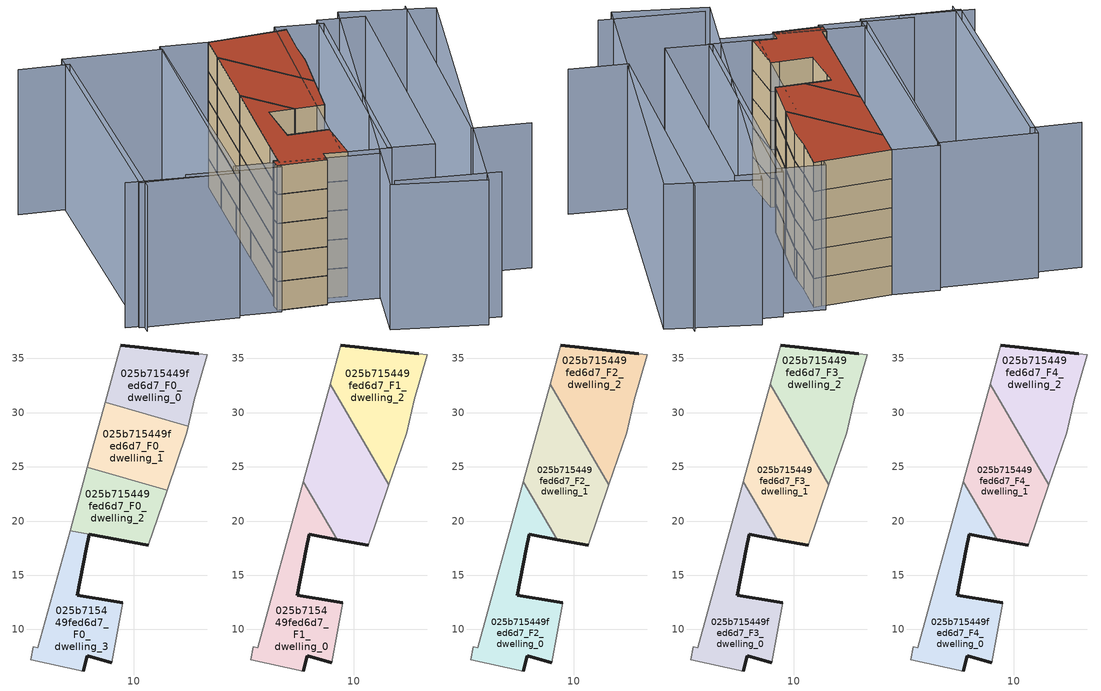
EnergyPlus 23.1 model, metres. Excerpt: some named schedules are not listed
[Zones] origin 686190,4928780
025b715449fed6d7_F0_dwelling_0
 floor ground (EU_floor_Construction): 15.03,28.73 15.61,31.17 16.8,35.34 15.99,35.42 8.82,36.24 7.37,30.95 z0
 wall outside (EU_wall_Construction): 8.82,36.24 15.99,35.42 z0:3
 wall to 025b715449fed6d7_F0_dwelling_1 (EU_wall_Construction): 15.03,28.73 7.37,30.95 z0:3
 wall adiabatic (EU_wall_Construction): 7.37,30.95 8.82,36.24 / 15.99,35.42 16.8,35.34 15.61,31.17 15.03,28.73 z0:3
025b715449fed6d7_F0_dwelling_1
 floor ground (EU_floor_Construction): 13.09,22.83 14.89,28.13 15.03,28.73 7.37,30.95 5.73,24.96 z0
 wall adiabatic (EU_wall_Construction): 5.73,24.96 7.37,30.95 / 15.03,28.73 14.89,28.13 13.09,22.83 z0:3
 wall to 025b715449fed6d7_F0_dwelling_2 (EU_wall_Construction): 13.09,22.83 5.73,24.96 z0:3
025b715449fed6d7_F0_dwelling_2
 floor ground (EU_floor_Construction): 11.36,17.75 13.09,22.83 5.73,24.96 4.14,19.13 z0
 wall outside (EU_wall_Construction): 11.36,17.75 5.89,18.79 z0:3
 wall adiabatic (EU_wall_Construction): 13.09,22.83 11.36,17.75 / 4.14,19.13 5.73,24.96 z0:3
 wall to 025b715449fed6d7_F0_dwelling_3 (EU_wall_Construction): 5.89,18.79 4.14,19.13 z0:3
025b715449fed6d7_F0_dwelling_3
 floor ground (EU_floor_Construction): 8,6.93 9,12.48 8.15,12.62 4.82,13.18 5.63,17.44 5.89,18.79 4.14,19.12 1.17,8.29 0.75,8.41 0.5,7.19 5.36,6.17 5.7,7.58 z0
 wall outside (EU_wall_Construction): 5.89,18.79 5.63,17.44 4.82,13.18 8.15,12.62 9,12.48 / 8,6.93 5.7,7.58 5.36,6.17 z0:3
 wall adiabatic (EU_wall_Construction): 5.36,6.17 0.5,7.19 0.75,8.41 1.17,8.29 4.14,19.12 / 9,12.48 8,6.93 z0:3; 4.14,19.13,3 4.14,19.12,0 4.14,19.13,0
025b715449fed6d7_F1_dwelling_0
 floor outside (EU_floor_Construction): 8.48,18.3 4.14,19.13 5.89,18.79 z3
 floor to 025b715449fed6d7_F0_dwelling_3 (EU_floor_Construction): 8,6.93 9,12.48 8.15,12.62 4.82,13.18 5.63,17.44 5.89,18.79 4.14,19.13 1.17,8.29 0.75,8.41 0.5,7.19 5.36,6.17 5.7,7.58 z3
 floor to 025b715449fed6d7_F0_dwelling_2 (EU_floor_Construction): 8.48,18.3 5.37,23.62 4.14,19.13 z3
 wall outside (EU_wall_Construction): 8,6.93 5.7,7.58 5.36,6.17 / 8.48,18.3 5.89,18.79 5.63,17.44 4.82,13.18 8.15,12.62 9,12.48 z3:6
 wall adiabatic (EU_wall_Construction): 9,12.48 8,6.93 / 5.36,6.17 0.5,7.19 0.75,8.41 1.17,8.29 5.37,23.62 z3:6
 wall to 025b715449fed6d7_F1_dwelling_1 (EU_wall_Construction): 5.37,23.62 8.48,18.3 z3:6
025b715449fed6d7_F1_dwelling_1
 floor to 025b715449fed6d7_F0_dwelling_1 (EU_floor_Construction): 13.09,22.83 13.26,23.33 9.08,30.46 7.37,30.95 5.73,24.96 z3
 floor to 025b715449fed6d7_F0_dwelling_2 (EU_floor_Construction): 11.36,17.75 13.09,22.83 5.73,24.96 5.37,23.62 8.48,18.3 z3
 floor to 025b715449fed6d7_F0_dwelling_0 (EU_floor_Construction): 9.08,30.46 7.83,32.61 7.37,30.95 z3
 wall outside (EU_wall_Construction): 11.36,17.75 8.48,18.3 z3:6
 wall to 025b715449fed6d7_F1_dwelling_2 (EU_wall_Construction): 7.83,32.61 13.26,23.33 z3:6
 wall adiabatic (EU_wall_Construction): 13.26,23.33 11.36,17.75 / 5.37,23.62 7.83,32.61 z3:6
025b715449fed6d7_F1_dwelling_2
 floor to 025b715449fed6d7_F0_dwelling_0 (EU_floor_Construction): 15.03,28.73 15.61,31.17 16.8,35.34 15.99,35.42 8.82,36.24 7.83,32.61 9.08,30.46 z3
 floor to 025b715449fed6d7_F0_dwelling_1 (EU_floor_Construction): 13.26,23.33 14.89,28.13 15.03,28.73 9.08,30.46 z3
 wall outside (EU_wall_Construction): 8.82,36.24 15.99,35.42 z3:6
 wall adiabatic (EU_wall_Construction): 7.83,32.61 8.82,36.24 / 15.99,35.42 16.8,35.34 15.61,31.17 14.89,28.13 13.26,23.33 z3:6
025b715449fed6d7_F2_dwelling_0
 floor to 025b715449fed6d7_F1_dwelling_0 (EU_floor_Construction): 8,6.93 9,12.48 8.15,12.62 4.82,13.18 5.63,17.44 5.89,18.79 8.48,18.3 5.37,23.62 1.17,8.29 0.75,8.41 0.5,7.19 5.36,6.17 5.7,7.58 z6
 wall outside (EU_wall_Construction): 8,6.93 5.7,7.58 5.36,6.17 / 8.48,18.3 5.89,18.79 5.63,17.44 4.82,13.18 8.15,12.62 9,12.48 z6:9
 wall adiabatic (EU_wall_Construction): 9,12.48 8,6.93 / 5.36,6.17 0.5,7.19 0.75,8.41 1.17,8.29 5.37,23.62 z6:9
 wall to 025b715449fed6d7_F2_dwelling_1 (EU_wall_Construction): 5.37,23.62 8.48,18.3 z6:9
025b715449fed6d7_F2_dwelling_1
 floor to 025b715449fed6d7_F1_dwelling_1 (EU_floor_Construction): 11.36,17.75 13.26,23.33 7.83,32.61 5.37,23.62 8.48,18.3 z6
 wall outside (EU_wall_Construction): 11.36,17.75 8.48,18.3 z6:9
 wall to 025b715449fed6d7_F2_dwelling_2 (EU_wall_Construction): 7.83,32.61 13.26,23.33 z6:9
 wall adiabatic (EU_wall_Construction): 13.26,23.33 11.36,17.75 / 5.37,23.62 7.83,32.61 z6:9
025b715449fed6d7_F2_dwelling_2
 floor to 025b715449fed6d7_F1_dwelling_2 (EU_floor_Construction): 13.26,23.33 14.89,28.13 15.61,31.17 16.8,35.34 15.99,35.42 8.82,36.24 7.83,32.61 z6
 wall outside (EU_wall_Construction): 8.82,36.24 15.99,35.42 z6:9
 wall adiabatic (EU_wall_Construction): 7.83,32.61 8.82,36.24 / 15.99,35.42 16.8,35.34 15.61,31.17 14.89,28.13 13.26,23.33 z6:9
025b715449fed6d7_F3_dwelling_0
 floor to 025b715449fed6d7_F2_dwelling_0 (EU_floor_Construction): 8,6.93 9,12.48 8.15,12.62 4.82,13.18 5.63,17.44 5.89,18.79 8.48,18.3 5.37,23.62 1.17,8.29 0.75,8.41 0.5,7.19 5.36,6.17 5.7,7.58 z9
 wall outside (EU_wall_Construction): 8,6.93 5.7,7.58 5.36,6.17 / 8.48,18.3 5.89,18.79 5.63,17.44 4.82,13.18 8.15,12.62 9,12.48 z9:12
 wall adiabatic (EU_wall_Construction): 9,12.48 8,6.93 / 5.36,6.17 0.5,7.19 0.75,8.41 1.17,8.29 5.37,23.62 z9:12
 wall to 025b715449fed6d7_F3_dwelling_1 (EU_wall_Construction): 5.37,23.62 8.48,18.3 z9:12
025b715449fed6d7_F3_dwelling_1
 floor to 025b715449fed6d7_F2_dwelling_1 (EU_floor_Construction): 11.36,17.75 13.26,23.33 7.83,32.61 5.37,23.62 8.48,18.3 z9
 wall outside (EU_wall_Construction): 11.36,17.75 8.48,18.3 z9:12
 wall to 025b715449fed6d7_F3_dwelling_2 (EU_wall_Construction): 7.83,32.61 13.26,23.33 z9:12
 wall adiabatic (EU_wall_Construction): 13.26,23.33 11.36,17.75 / 5.37,23.62 7.83,32.61 z9:12
025b715449fed6d7_F3_dwelling_2
 floor to 025b715449fed6d7_F2_dwelling_2 (EU_floor_Construction): 13.26,23.33 14.89,28.13 15.61,31.17 16.8,35.34 15.99,35.42 8.82,36.24 7.83,32.61 z9
 wall outside (EU_wall_Construction): 8.82,36.24 15.99,35.42 z9:12
 wall adiabatic (EU_wall_Construction): 7.83,32.61 8.82,36.24 / 15.99,35.42 16.8,35.34 15.61,31.17 14.89,28.13 13.26,23.33 z9:12
025b715449fed6d7_F4_dwelling_0
 floor to 025b715449fed6d7_F3_dwelling_0 (EU_floor_Construction): 8,6.93 9,12.48 8.15,12.62 4.82,13.18 5.63,17.44 5.89,18.79 8.48,18.3 5.37,23.62 1.17,8.29 0.75,8.41 0.5,7.19 5.36,6.17 5.7,7.58 z12
 wall outside (EU_wall_Construction): 8,6.93 5.7,7.58 5.36,6.17 / 8.48,18.3 5.89,18.79 5.63,17.44 4.82,13.18 8.15,12.62 9,12.48 z12:15
 wall adiabatic (EU_wall_Construction): 9,12.48 8,6.93 / 5.36,6.17 0.5,7.19 0.75,8.41 1.17,8.29 5.37,23.62 z12:15
 wall to 025b715449fed6d7_F4_dwelling_1 (EU_wall_Construction): 5.37,23.62 8.48,18.3 z12:15
 roof outside (EU_roof_Construction): 5.37,23.62 8.48,18.3 5.89,18.79 5.63,17.44 4.82,13.18 8.15,12.62 9,12.48 8,6.93 5.7,7.58 5.36,6.17 0.5,7.19 0.75,8.41 1.17,8.29 z15
025b715449fed6d7_F4_dwelling_1
 floor to 025b715449fed6d7_F3_dwelling_1 (EU_floor_Construction): 11.36,17.75 13.26,23.33 7.83,32.61 5.37,23.62 8.48,18.3 z12
 wall outside (EU_wall_Construction): 11.36,17.75 8.48,18.3 z12:15
 wall to 025b715449fed6d7_F4_dwelling_2 (EU_wall_Construction): 7.83,32.61 13.26,23.33 z12:15
 wall adiabatic (EU_wall_Construction): 13.26,23.33 11.36,17.75 / 5.37,23.62 7.83,32.61 z12:15
 roof outside (EU_roof_Construction): 7.83,32.61 13.26,23.33 11.36,17.75 8.48,18.3 5.37,23.62 z15
025b715449fed6d7_F4_dwelling_2
 floor to 025b715449fed6d7_F3_dwelling_2 (EU_floor_Construction): 13.26,23.33 14.89,28.13 15.61,31.17 16.8,35.34 15.99,35.42 8.82,36.24 7.83,32.61 z12
 wall outside (EU_wall_Construction): 8.82,36.24 15.99,35.42 z12:15
 wall adiabatic (EU_wall_Construction): 7.83,32.61 8.82,36.24 / 15.99,35.42 16.8,35.34 15.61,31.17 14.89,28.13 13.26,23.33 z12:15
 roof outside (EU_roof_Construction): 16.8,35.34 15.61,31.17 14.89,28.13 13.26,23.33 7.83,32.61 8.82,36.24 15.99,35.42 z15
shading: 8.59,-1.3 18.54,-4.31 / -3.19,9.07 10.44,5.1 / -8.14,9.42 -3.28,7.96 / -14.1,10.49 -7.08,8.43 / 26.57,4.61 20.96,6.25 / 20.96,6.25 29.36,34.87 / -10.14,39.04 -5.27,37.8 / -5.27,37.8 -12.67,8.79 / 31.77,33.11 16.51,-5.42 / 16.51,-5.42 7.73,-1.95 / 7.73,-1.95 23,36.58 / 23,36.58 31.77,33.11 / 24.86,34.52 16.18,4.58 / 16.18,4.58 11.68,5.89 / 11.68,5.89 20.36,35.82 / 20.36,35.82 24.86,34.52 / 20.64,34.95 12.06,5.74 / 12.06,5.74 7.42,7.1 / 7.42,7.1 16,36.31 / 16,36.31 20.64,34.95 / 8.82,36.24 0.74,6.7 / 0.74,6.7 -3.8,7.94 / -3.8,7.94 4.29,37.48 / 4.29,37.48 8.82,36.24 / -12.98,9.78 -5.37,39.24 / -5.37,39.24 4.16,36.77 / 4.16,36.77 -3.45,7.32 / -3.45,7.32 -12.98,9.78 z0:15
[Building]
EU S2 Campaign: North Axis=0; Terrain=City; Solar Distribution=FullExterior
[Site:Location]
Bologna: Latitude=44.5; Longitude=11.25; Time Zone=1; Elevation=37
[SizingPeriod:WeatherFileDays]
AnnualSizingPeriod: Begin Month=1; Begin Day of Month=1; End Month=12; End Day of Month=31; Day of Week for Start Day=Monday; Use Weather File Daylight Saving Period=No; Use Weather File Rain and Snow Indicators=No
[MATERIAL]
EU_InternalMass_Material: Roughness=MediumRough; Thickness=0.1; Conductivity=1; Density=1800; Specific Heat=900; Thermal Absorptance=0.9; Solar Absorptance=0.7; Visible Absorptance=0.7
[MATERIAL:NOMASS] Roughness=MediumRough; Thermal Absorptance=0.9; Solar Absorptance=0.7; Visible Absorptance=0.7
Name | Thermal Resistance
EU_wall_NoMass | 0.905828
EU_roof_NoMass | 0.37593
EU_floor_NoMass | 0.67114
[CONSTRUCTION]
EU_wall_Construction: EU_wall_NoMass
EU_roof_Construction: EU_roof_NoMass
EU_floor_Construction: EU_floor_NoMass
EU_InternalMass_Construction: EU_InternalMass_Material
[ZONE] Type=1; Multiplier=1; Ceiling Height=autocalculate; Floor Area=autocalculate; Part of Total Floor Area=Yes
Name | Volume
025b715449fed6d7_F0_dwelling_0 | 146.099
025b715449fed6d7_F1_dwelling_0; 025b715449fed6d7_F2_dwelling_0; 025b715449fed6d7_F3_dwelling_0; 025b715449fed6d7_F4_dwelling_0 | 194.782
025b715449fed6d7_F0_dwelling_1 | 146.068
025b715449fed6d7_F1_dwelling_1; 025b715449fed6d7_F2_dwelling_1; 025b715449fed6d7_F3_dwelling_1; 025b715449fed6d7_F4_dwelling_1 | 194.774
025b715449fed6d7_F0_dwelling_2 | 128.125
025b715449fed6d7_F1_dwelling_2; 025b715449fed6d7_F2_dwelling_2; 025b715449fed6d7_F3_dwelling_2; 025b715449fed6d7_F4_dwelling_2 | 194.799
025b715449fed6d7_F0_dwelling_3 | 163.989
[INTERNALMASS] Construction=EU_InternalMass_Construction
Name | Zone or ZoneList | Surface Area
025b715449fed6d7_F0_dwelling_0_EU_InternalMass | 025b715449fed6d7_F0_dwelling_0 | 48.6994
025b715449fed6d7_F0_dwelling_1_EU_InternalMass | 025b715449fed6d7_F0_dwelling_1 | 48.6896
025b715449fed6d7_F0_dwelling_2_EU_InternalMass | 025b715449fed6d7_F0_dwelling_2 | 42.7191
025b715449fed6d7_F0_dwelling_3_EU_InternalMass | 025b715449fed6d7_F0_dwelling_3 | 54.6734
025b715449fed6d7_F1_dwelling_0_EU_InternalMass | 025b715449fed6d7_F1_dwelling_0 | 64.9277
025b715449fed6d7_F1_dwelling_1_EU_InternalMass | 025b715449fed6d7_F1_dwelling_1 | 64.9246
025b715449fed6d7_F1_dwelling_2_EU_InternalMass | 025b715449fed6d7_F1_dwelling_2 | 64.9332
025b715449fed6d7_F2_dwelling_0_EU_InternalMass | 025b715449fed6d7_F2_dwelling_0 | 64.9277
025b715449fed6d7_F2_dwelling_1_EU_InternalMass | 025b715449fed6d7_F2_dwelling_1 | 64.9246
025b715449fed6d7_F2_dwelling_2_EU_InternalMass | 025b715449fed6d7_F2_dwelling_2 | 64.9332
025b715449fed6d7_F3_dwelling_0_EU_InternalMass | 025b715449fed6d7_F3_dwelling_0 | 64.9277
025b715449fed6d7_F3_dwelling_1_EU_InternalMass | 025b715449fed6d7_F3_dwelling_1 | 64.9246
025b715449fed6d7_F3_dwelling_2_EU_InternalMass | 025b715449fed6d7_F3_dwelling_2 | 64.9332
025b715449fed6d7_F4_dwelling_0_EU_InternalMass | 025b715449fed6d7_F4_dwelling_0 | 64.9277
025b715449fed6d7_F4_dwelling_1_EU_InternalMass | 025b715449fed6d7_F4_dwelling_1 | 64.9246
025b715449fed6d7_F4_dwelling_2_EU_InternalMass | 025b715449fed6d7_F4_dwelling_2 | 64.9332
[OTHEREQUIPMENT] Fuel Type=Electricity; Design Level Calculation Method=Watts/Area; Power per Zone Floor Area=1; Fraction Latent=0; Fraction Radiant=0; Fraction Lost=0; Carbon Dioxide Generation Rate=0; EndUse Subcategory=EU_Step8_InternalGains
Name | Zone or ZoneList or Space or SpaceList | Schedule
EU_Step8_InternalGain_025b715449fed6d7_F0_dwelling_0_f000 | 025b715449fed6d7_F0_dwelling_0 | EU_Step8_GainSchedule_025b715449fed6d7_F0_dwelling_0_f000
EU_Step8_InternalGain_025b715449fed6d7_F0_dwelling_1_f000 | 025b715449fed6d7_F0_dwelling_1 | EU_Step8_GainSchedule_025b715449fed6d7_F0_dwelling_1_f000
EU_Step8_InternalGain_025b715449fed6d7_F0_dwelling_2_f000 | 025b715449fed6d7_F0_dwelling_2 | EU_Step8_GainSchedule_025b715449fed6d7_F0_dwelling_2_f000
EU_Step8_InternalGain_025b715449fed6d7_F0_dwelling_3_f000 | 025b715449fed6d7_F0_dwelling_3 | EU_Step8_GainSchedule_025b715449fed6d7_F0_dwelling_3_f000
EU_Step8_InternalGain_025b715449fed6d7_F1_dwelling_0_f000 | 025b715449fed6d7_F1_dwelling_0 | EU_Step8_GainSchedule_025b715449fed6d7_F1_dwelling_0_f000
EU_Step8_InternalGain_025b715449fed6d7_F1_dwelling_1_f000 | 025b715449fed6d7_F1_dwelling_1 | EU_Step8_GainSchedule_025b715449fed6d7_F1_dwelling_1_f000
EU_Step8_InternalGain_025b715449fed6d7_F1_dwelling_2_f000 | 025b715449fed6d7_F1_dwelling_2 | EU_Step8_GainSchedule_025b715449fed6d7_F1_dwelling_2_f000
EU_Step8_InternalGain_025b715449fed6d7_F2_dwelling_0_f000 | 025b715449fed6d7_F2_dwelling_0 | EU_Step8_GainSchedule_025b715449fed6d7_F2_dwelling_0_f000
EU_Step8_InternalGain_025b715449fed6d7_F2_dwelling_1_f000 | 025b715449fed6d7_F2_dwelling_1 | EU_Step8_GainSchedule_025b715449fed6d7_F2_dwelling_1_f000
EU_Step8_InternalGain_025b715449fed6d7_F2_dwelling_2_f000 | 025b715449fed6d7_F2_dwelling_2 | EU_Step8_GainSchedule_025b715449fed6d7_F2_dwelling_2_f000
EU_Step8_InternalGain_025b715449fed6d7_F3_dwelling_0_f000 | 025b715449fed6d7_F3_dwelling_0 | EU_Step8_GainSchedule_025b715449fed6d7_F3_dwelling_0_f000
EU_Step8_InternalGain_025b715449fed6d7_F3_dwelling_1_f000 | 025b715449fed6d7_F3_dwelling_1 | EU_Step8_GainSchedule_025b715449fed6d7_F3_dwelling_1_f000
EU_Step8_InternalGain_025b715449fed6d7_F3_dwelling_2_f000 | 025b715449fed6d7_F3_dwelling_2 | EU_Step8_GainSchedule_025b715449fed6d7_F3_dwelling_2_f000
EU_Step8_InternalGain_025b715449fed6d7_F4_dwelling_0_f000 | 025b715449fed6d7_F4_dwelling_0 | EU_Step8_GainSchedule_025b715449fed6d7_F4_dwelling_0_f000
EU_Step8_InternalGain_025b715449fed6d7_F4_dwelling_1_f000 | 025b715449fed6d7_F4_dwelling_1 | EU_Step8_GainSchedule_025b715449fed6d7_F4_dwelling_1_f000
EU_Step8_InternalGain_025b715449fed6d7_F4_dwelling_2_f000 | 025b715449fed6d7_F4_dwelling_2 | EU_Step8_GainSchedule_025b715449fed6d7_F4_dwelling_2_f000
[ZONEVENTILATION:DESIGNFLOWRATE] Schedule=EU_AlwaysOn; Design Flow Rate Calculation Method=AirChanges/Hour; Air Changes per Hour=0.73129; Ventilation Type=Natural; Fan Pressure Rise=0; Fan Total Efficiency=1; Constant Term Coefficient=1; Temperature Term Coefficient=0; Velocity Term Coefficient=0; Velocity Squared Term Coefficient=0; Minimum Indoor Temperature=-100; Maximum Indoor Temperature=100; Delta Temperature=-100; Minimum Outdoor Temperature=-100; Maximum Outdoor Temperature=100; Maximum Wind Speed=40
Name | Zone or ZoneList or Space or SpaceList
EU_ConstantAir_025b715449fed6d7_F0_dwelling_0 | 025b715449fed6d7_F0_dwelling_0
EU_ConstantAir_025b715449fed6d7_F0_dwelling_1 | 025b715449fed6d7_F0_dwelling_1
EU_ConstantAir_025b715449fed6d7_F0_dwelling_2 | 025b715449fed6d7_F0_dwelling_2
EU_ConstantAir_025b715449fed6d7_F0_dwelling_3 | 025b715449fed6d7_F0_dwelling_3
EU_ConstantAir_025b715449fed6d7_F1_dwelling_0 | 025b715449fed6d7_F1_dwelling_0
EU_ConstantAir_025b715449fed6d7_F1_dwelling_1 | 025b715449fed6d7_F1_dwelling_1
EU_ConstantAir_025b715449fed6d7_F1_dwelling_2 | 025b715449fed6d7_F1_dwelling_2
EU_ConstantAir_025b715449fed6d7_F2_dwelling_0 | 025b715449fed6d7_F2_dwelling_0
EU_ConstantAir_025b715449fed6d7_F2_dwelling_1 | 025b715449fed6d7_F2_dwelling_1
EU_ConstantAir_025b715449fed6d7_F2_dwelling_2 | 025b715449fed6d7_F2_dwelling_2
EU_ConstantAir_025b715449fed6d7_F3_dwelling_0 | 025b715449fed6d7_F3_dwelling_0
EU_ConstantAir_025b715449fed6d7_F3_dwelling_1 | 025b715449fed6d7_F3_dwelling_1
EU_ConstantAir_025b715449fed6d7_F3_dwelling_2 | 025b715449fed6d7_F3_dwelling_2
EU_ConstantAir_025b715449fed6d7_F4_dwelling_0 | 025b715449fed6d7_F4_dwelling_0
EU_ConstantAir_025b715449fed6d7_F4_dwelling_1 | 025b715449fed6d7_F4_dwelling_1
EU_ConstantAir_025b715449fed6d7_F4_dwelling_2 | 025b715449fed6d7_F4_dwelling_2
[HVACTEMPLATE:THERMOSTAT] Constant Heating Setpoint=20; Constant Cooling Setpoint=50
EU_HeatOnly_025b715449fed6d7_F0_dwelling_0; EU_HeatOnly_025b715449fed6d7_F0_dwelling_1; EU_HeatOnly_025b715449fed6d7_F0_dwelling_2; EU_HeatOnly_025b715449fed6d7_F0_dwelling_3; EU_HeatOnly_025b715449fed6d7_F1_dwelling_0; EU_HeatOnly_025b715449fed6d7_F1_dwelling_1; EU_HeatOnly_025b715449fed6d7_F1_dwelling_2; EU_HeatOnly_025b715449fed6d7_F2_dwelling_0; EU_HeatOnly_025b715449fed6d7_F2_dwelling_1; EU_HeatOnly_025b715449fed6d7_F2_dwelling_2; EU_HeatOnly_025b715449fed6d7_F3_dwelling_0; EU_HeatOnly_025b715449fed6d7_F3_dwelling_1; EU_HeatOnly_025b715449fed6d7_F3_dwelling_2; EU_HeatOnly_025b715449fed6d7_F4_dwelling_0; EU_HeatOnly_025b715449fed6d7_F4_dwelling_1; EU_HeatOnly_025b715449fed6d7_F4_dwelling_2
[HVACTEMPLATE:ZONE:IDEALLOADSAIRSYSTEM] System Availability Schedule=EU_AlwaysOn; Maximum Heating Supply Air Temperature=50; Minimum Cooling Supply Air Temperature=13; Maximum Heating Supply Air Humidity Ratio=0.0156; Minimum Cooling Supply Air Humidity Ratio=0.0077; Heating Limit=NoLimit; Cooling Limit=NoLimit; Heating Availability Schedule=EU_AlwaysOn; Cooling Availability Schedule=EU_CoolingOff; Dehumidification Control Type=ConstantSensibleHeatRatio; Cooling Sensible Heat Ratio=0.7; Dehumidification Setpoint=60; Humidification Control Type=None; Humidification Setpoint=30; Outdoor Air Method=None; Outdoor Air Flow Rate per Person=0.00944; Outdoor Air Flow Rate per Zone Floor Area=0; Outdoor Air Flow Rate per Zone=0; Demand Controlled Ventilation Type=None; Outdoor Air Economizer Type=NoEconomizer; Heat Recovery Type=None; Sensible Heat Recovery Effectiveness=0.7; Latent Heat Recovery Effectiveness=0.65
Name | Template Thermostat
025b715449fed6d7_F0_dwelling_0 | EU_HeatOnly_025b715449fed6d7_F0_dwelling_0
025b715449fed6d7_F0_dwelling_1 | EU_HeatOnly_025b715449fed6d7_F0_dwelling_1
025b715449fed6d7_F0_dwelling_2 | EU_HeatOnly_025b715449fed6d7_F0_dwelling_2
025b715449fed6d7_F0_dwelling_3 | EU_HeatOnly_025b715449fed6d7_F0_dwelling_3
025b715449fed6d7_F1_dwelling_0 | EU_HeatOnly_025b715449fed6d7_F1_dwelling_0
025b715449fed6d7_F1_dwelling_1 | EU_HeatOnly_025b715449fed6d7_F1_dwelling_1
025b715449fed6d7_F1_dwelling_2 | EU_HeatOnly_025b715449fed6d7_F1_dwelling_2
025b715449fed6d7_F2_dwelling_0 | EU_HeatOnly_025b715449fed6d7_F2_dwelling_0
025b715449fed6d7_F2_dwelling_1 | EU_HeatOnly_025b715449fed6d7_F2_dwelling_1
025b715449fed6d7_F2_dwelling_2 | EU_HeatOnly_025b715449fed6d7_F2_dwelling_2
025b715449fed6d7_F3_dwelling_0 | EU_HeatOnly_025b715449fed6d7_F3_dwelling_0
025b715449fed6d7_F3_dwelling_1 | EU_HeatOnly_025b715449fed6d7_F3_dwelling_1
025b715449fed6d7_F3_dwelling_2 | EU_HeatOnly_025b715449fed6d7_F3_dwelling_2
025b715449fed6d7_F4_dwelling_0 | EU_HeatOnly_025b715449fed6d7_F4_dwelling_0
